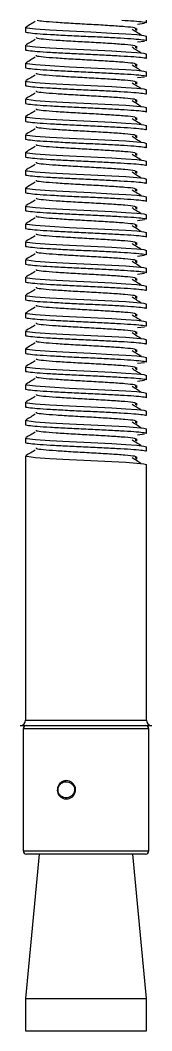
# Model space of a CAD drawing. Header units: millimetres. Extents: x 16 to 156, y -84 to 61.
# Drawn here: x 31 to 41.4, y -84.1 to -4.2 of the extents above; entities that cross this region are included whole.
import ezdxf

# ---------------------------------------------------------------- set-up
doc = ezdxf.new("R2010")
doc.units = ezdxf.units.MM

msp = doc.modelspace()

# ---------------------------------------------------------------- linework, layer by layer
at = {"color": 7, "linetype": 'Continuous', "lineweight": 25}
for p, q in [((31.429, -4.737), (31.429, -5.089)), ((40.808, -4.439), (40.251, -4.508)), ((40.954, -4.384), (40.954, -4.175)), ((40.954, -5.795), (40.954, -5.442)), ((31.429, -6.148), (31.429, -6.5)), ((40.808, -5.85), (40.251, -5.919)), ((40.954, -7.206), (40.954, -6.853)), ((31.429, -7.559), (31.429, -7.912)), ((40.808, -8.672), (40.251, -8.741)), ((40.954, -8.617), (40.954, -8.264)), ((31.429, -8.97), (31.429, -9.323)), ((31.429, -10.381), (31.429, -10.734)), ((40.954, -10.028), (40.954, -9.675)), ((40.954, -11.44), (40.954, -11.087)), ((31.429, -11.792), (31.429, -12.145)), ((40.954, -12.851), (40.954, -12.498)), ((31.429, -13.203), (31.429, -13.556)), ((40.954, -14.262), (40.954, -13.909)), ((31.429, -14.614), (31.429, -14.967)), ((40.954, -15.673), (40.954, -15.32)), ((31.429, -16.026), (31.429, -16.378)), ((40.954, -17.084), (40.954, -16.731)), ((31.429, -17.437), (31.429, -17.789)), ((40.954, -18.495), (40.954, -18.142)), ((31.429, -18.848), (31.429, -19.2)), ((40.808, -19.961), (40.251, -20.03)), ((40.954, -19.906), (40.954, -19.553)), ((31.429, -20.259), (31.429, -20.612)), ((40.954, -21.317), (40.954, -20.964)), ((31.429, -21.67), (31.429, -22.023)), ((31.429, -23.081), (31.429, -23.434)), ((40.808, -22.783), (40.251, -22.853)), ((40.954, -22.728), (40.954, -22.375)), ((40.954, -24.14), (40.954, -23.787)), ((31.429, -24.492), (31.429, -24.845)), ((40.808, -24.194), (40.251, -24.264)), ((40.954, -25.551), (40.954, -25.198)), ((31.429, -25.903), (31.429, -26.256)), ((40.954, -26.962), (40.954, -26.609)), ((31.429, -27.314), (31.429, -27.667)), ((31.429, -28.726), (31.429, -29.078)), ((40.808, -28.428), (40.251, -28.497)), ((40.954, -28.373), (40.954, -28.02)), ((40.954, -29.784), (40.954, -29.431)), ((31.429, -30.137), (31.429, -30.489)), ((40.954, -31.195), (40.954, -30.842)), ((31.429, -31.548), (31.429, -31.9)), ((40.808, -31.25), (40.251, -31.319)), ((40.808, -32.661), (40.251, -32.73)), ((40.954, -32.606), (40.954, -32.253)), ((31.429, -32.959), (31.429, -33.312)), ((40.954, -34.017), (40.954, -33.664)), ((31.429, -34.37), (31.429, -34.723)), ((40.954, -35.428), (40.954, -35.075)), ((31.429, -35.781), (31.429, -36.134)), ((40.954, -36.84), (40.954, -36.487)), ((31.429, -37.192), (31.429, -37.545)), ((40.808, -36.894), (40.251, -36.964)), ((40.954, -38.251), (40.954, -37.898)), ((31.429, -38.603), (31.429, -59.504)), ((40.954, -59.504), (40.954, -39.309)), ((31.429, -59.504), (40.954, -59.504)), ((31.002, -59.93), (41.38, -59.93)), ((31.238, -60.184), (31.238, -69.836)), ((41.144, -60.184), (31.238, -60.184)), ((41.144, -69.836), (41.144, -60.184)), ((31.238, -69.836), (41.144, -69.836)), ((32.508, -70.09), (31.429, -81.52)), ((40.89, -70.09), (31.492, -70.09)), ((40.954, -81.52), (39.874, -70.09)), ((31.429, -81.52), (31.429, -84.06)), ((31.429, -81.52), (40.954, -81.52)), ((40.954, -84.06), (40.954, -81.52)), ((31.429, -84.06), (40.954, -84.06))]:
    msp.add_line(p, q, dxfattribs=at)
at = {"color": 7, "linetype": 'Continuous', "lineweight": 25, "flags": 128}
for points in [[(31.501, -4.737), (31.535, -4.783), (32.194, -4.867), (33.347, -4.945), (34.888, -5.028), (36.57, -5.107), (38.225, -5.189), (39.347, -5.253), (40.209, -5.314), (40.767, -5.38), (40.954, -5.442), (40.954, -5.442)], [(31.501, -6.148), (31.535, -6.194), (32.194, -6.278), (33.347, -6.356), (34.888, -6.439), (36.57, -6.518), (38.225, -6.6), (39.347, -6.664), (40.209, -6.725), (40.767, -6.791), (40.954, -6.853), (40.954, -6.853)], [(31.501, -7.559), (31.535, -7.605), (32.194, -7.689), (33.347, -7.767), (34.888, -7.85), (36.57, -7.929), (38.225, -8.011), (39.347, -8.075), (40.209, -8.136), (40.767, -8.202), (40.954, -8.264), (40.954, -8.264)], [(31.501, -8.97), (31.535, -9.017), (32.194, -9.1), (33.347, -9.178), (34.888, -9.261), (36.57, -9.34), (38.225, -9.422), (39.347, -9.486), (40.209, -9.547), (40.767, -9.613), (40.954, -9.675), (40.954, -9.675)], [(31.501, -10.381), (31.535, -10.428), (32.194, -10.511), (33.347, -10.589), (34.888, -10.672), (36.57, -10.751), (38.225, -10.833), (39.347, -10.897), (40.209, -10.958), (40.767, -11.024), (40.954, -11.087), (40.954, -11.087)], [(31.501, -11.792), (31.535, -11.839), (32.194, -11.922), (33.347, -12), (34.888, -12.083), (36.57, -12.162), (38.225, -12.244), (39.347, -12.308), (40.209, -12.37), (40.767, -12.435), (40.954, -12.498), (40.954, -12.498)], [(31.501, -13.203), (31.535, -13.25), (32.194, -13.333), (33.347, -13.411), (34.888, -13.494), (36.57, -13.573), (38.225, -13.655), (39.347, -13.719), (40.209, -13.781), (40.767, -13.846), (40.954, -13.909), (40.954, -13.909)], [(31.501, -14.614), (31.535, -14.661), (32.194, -14.744), (33.347, -14.823), (34.888, -14.906), (36.57, -14.984), (38.225, -15.067), (39.347, -15.13), (40.209, -15.192), (40.767, -15.257), (40.954, -15.32), (40.954, -15.32)], [(31.501, -16.026), (31.535, -16.072), (32.194, -16.155), (33.347, -16.234), (34.888, -16.317), (36.57, -16.395), (38.225, -16.478), (39.347, -16.541), (40.209, -16.603), (40.767, -16.668), (40.954, -16.731), (40.954, -16.731)], [(31.501, -17.437), (31.535, -17.483), (32.194, -17.567), (33.347, -17.645), (34.888, -17.728), (36.57, -17.807), (38.225, -17.889), (39.347, -17.953), (40.209, -18.014), (40.767, -18.08), (40.954, -18.142), (40.954, -18.142)], [(31.501, -18.848), (31.535, -18.894), (32.194, -18.978), (33.347, -19.056), (34.888, -19.139), (36.57, -19.218), (38.225, -19.3), (39.347, -19.364), (40.209, -19.425), (40.767, -19.491), (40.954, -19.553), (40.954, -19.553)], [(31.501, -20.259), (31.535, -20.305), (32.194, -20.389), (33.347, -20.467), (34.888, -20.55), (36.57, -20.629), (38.225, -20.711), (39.347, -20.775), (40.209, -20.836), (40.767, -20.902), (40.954, -20.964), (40.954, -20.964)], [(31.501, -21.67), (31.535, -21.717), (32.194, -21.8), (33.347, -21.878), (34.888, -21.961), (36.57, -22.04), (38.225, -22.122), (39.347, -22.186), (40.209, -22.247), (40.767, -22.313), (40.954, -22.375), (40.954, -22.375)], [(31.501, -23.081), (31.535, -23.128), (32.194, -23.211), (33.347, -23.289), (34.888, -23.372), (36.57, -23.451), (38.225, -23.533), (39.347, -23.597), (40.209, -23.658), (40.767, -23.724), (40.954, -23.787), (40.954, -23.787)], [(31.501, -24.492), (31.535, -24.539), (32.194, -24.622), (33.347, -24.7), (34.888, -24.783), (36.57, -24.862), (38.225, -24.944), (39.347, -25.008), (40.209, -25.07), (40.767, -25.135), (40.954, -25.198), (40.954, -25.198)], [(31.501, -25.903), (31.535, -25.95), (32.194, -26.033), (33.347, -26.111), (34.888, -26.194), (36.57, -26.273), (38.225, -26.355), (39.347, -26.419), (40.209, -26.481), (40.767, -26.546), (40.954, -26.609), (40.954, -26.609)], [(31.501, -27.314), (31.535, -27.361), (32.194, -27.444), (33.347, -27.523), (34.888, -27.606), (36.57, -27.684), (38.225, -27.767), (39.347, -27.83), (40.209, -27.892), (40.767, -27.957), (40.954, -28.02), (40.954, -28.02)], [(31.501, -28.726), (31.535, -28.772), (32.194, -28.855), (33.347, -28.934), (34.888, -29.017), (36.57, -29.095), (38.225, -29.178), (39.347, -29.241), (40.209, -29.303), (40.767, -29.368), (40.954, -29.431), (40.954, -29.431)], [(31.501, -30.137), (31.535, -30.183), (32.194, -30.267), (33.347, -30.345), (34.888, -30.428), (36.57, -30.507), (38.225, -30.589), (39.347, -30.653), (40.209, -30.714), (40.767, -30.78), (40.954, -30.842), (40.954, -30.842)], [(31.501, -31.548), (31.535, -31.594), (32.194, -31.678), (33.347, -31.756), (34.888, -31.839), (36.57, -31.918), (38.225, -32), (39.347, -32.064), (40.209, -32.125), (40.767, -32.191), (40.954, -32.253), (40.954, -32.253)], [(31.501, -32.959), (31.535, -33.005), (32.194, -33.089), (33.347, -33.167), (34.888, -33.25), (36.57, -33.329), (38.225, -33.411), (39.347, -33.475), (40.209, -33.536), (40.767, -33.602), (40.954, -33.664), (40.954, -33.664)], [(31.501, -34.37), (31.535, -34.417), (32.194, -34.5), (33.347, -34.578), (34.888, -34.661), (36.57, -34.74), (38.225, -34.822), (39.347, -34.886), (40.209, -34.947), (40.767, -35.013), (40.954, -35.075), (40.954, -35.075)], [(31.501, -35.781), (31.535, -35.828), (32.194, -35.911), (33.347, -35.989), (34.888, -36.072), (36.57, -36.151), (38.225, -36.233), (39.347, -36.297), (40.209, -36.358), (40.767, -36.424), (40.954, -36.487), (40.954, -36.487)], [(31.501, -37.192), (31.535, -37.239), (32.194, -37.322), (33.347, -37.4), (34.888, -37.483), (36.57, -37.562), (38.225, -37.644), (39.347, -37.708), (40.209, -37.77), (40.767, -37.835), (40.954, -37.898), (40.954, -37.898)], [(31.501, -38.603), (31.535, -38.65), (32.194, -38.733), (33.347, -38.811), (34.888, -38.894), (36.57, -38.973), (38.225, -39.055), (39.347, -39.119), (40.209, -39.181), (40.767, -39.246), (40.954, -39.309), (40.954, -39.309)]]:
    msp.add_lwpolyline(points, dxfattribs=at)
at = {"color": 7, "linetype": 'Continuous', "lineweight": 25}
for centre, radius, start, end in [((31.002, -59.504), 0.426, 270, 0), ((41.38, -59.504), 0.426, 180, 270), ((31.492, -60.184), 0.254, 90, 180), ((40.89, -60.184), 0.254, 0, 90), ((31.492, -69.836), 0.254, 180, 270), ((40.89, -69.836), 0.254, 270, 0)]:
    msp.add_arc(centre, radius, start, end, dxfattribs=at)
for points, knots in [([(32.192, -4.285), (32.071, -4.356), (31.822, -4.5), (31.573, -4.645), (31.445, -4.719)], [0, 0, 0, 0, 0.48719, 1, 1, 1, 1]), ([(32.341, -4.175), (32.479, -4.2), (32.774, -4.254), (33.798, -4.329), (35.145, -4.416), (36.65, -4.495), (38.116, -4.583), (39.299, -4.665), (39.986, -4.735), (40.04, -4.773), (40.052, -4.781)], [0, 0, 0, 0, 0.119453, 0.255414, 0.394073, 0.53021, 0.668639, 0.811495, 0.95625, 1, 1, 1, 1]), ([(39.023, -4.175), (39.354, -4.195), (40.061, -4.237), (40.7, -4.305), (41, -4.355), (40.934, -4.38), (40.925, -4.384)], [0, 0, 0, 0, 0.291329, 0.620861, 0.948421, 1, 1, 1, 1]), ([(40.114, -4.958), (40.115, -4.929), (40.115, -4.87), (40.115, -4.811), (40.114, -4.782)], [0, 0, 0, 0, 0.499608, 1, 1, 1, 1]), ([(31.43, -5.089), (31.429, -5.089), (31.358, -5.113), (31.622, -5.159), (32.268, -5.233), (33.352, -5.299), (34.695, -5.373), (36.176, -5.441), (37.642, -5.509), (38.953, -5.581), (40.025, -5.645), (40.704, -5.716), (41, -5.766), (40.934, -5.792), (40.925, -5.795)], [0, 0, 0, 0, 0.000533, 0.100126, 0.200938, 0.299586, 0.400404, 0.499968, 0.596505, 0.694356, 0.790029, 0.887666, 0.984718, 1, 1, 1, 1]), ([(32.249, -5.53), (32.245, -5.546), (32.236, -5.588), (32.782, -5.663), (33.786, -5.74), (35.148, -5.827), (36.649, -5.906), (38.116, -5.994), (39.299, -6.077), (39.986, -6.146), (40.04, -6.184), (40.052, -6.192)], [0, 0, 0, 0, 0.074404, 0.19526, 0.319515, 0.446236, 0.570653, 0.697164, 0.82772, 0.960013, 1, 1, 1, 1]), ([(40.532, -5.347), (40.414, -5.273), (40.179, -5.126), (39.943, -4.978), (39.826, -4.904)], [0, 0, 0, 0, 0.499934, 1, 1, 1, 1]), ([(40.19, -5.001), (40.19, -4.972), (40.19, -4.913), (40.19, -4.854), (40.19, -4.825)], [0, 0, 0, 0, 0.499605, 1, 1, 1, 1]), ([(32.192, -5.697), (32.071, -5.767), (31.822, -5.911), (31.573, -6.056), (31.445, -6.13)], [0, 0, 0, 0, 0.487205, 1, 1, 1, 1]), ([(40.532, -6.758), (40.414, -6.684), (40.179, -6.537), (39.943, -6.389), (39.826, -6.315)], [0, 0, 0, 0, 0.499925, 1, 1, 1, 1]), ([(40.114, -6.369), (40.115, -6.34), (40.115, -6.281), (40.115, -6.222), (40.114, -6.193)], [0, 0, 0, 0, 0.499569, 1, 1, 1, 1]), ([(40.19, -6.412), (40.19, -6.383), (40.19, -6.324), (40.19, -6.265), (40.19, -6.236)], [0, 0, 0, 0, 0.499569, 1, 1, 1, 1]), ([(31.43, -6.5), (31.429, -6.501), (31.358, -6.524), (31.622, -6.57), (32.268, -6.644), (33.352, -6.71), (34.695, -6.784), (36.176, -6.853), (37.642, -6.92), (38.953, -6.992), (40.025, -7.056), (40.704, -7.127), (41, -7.177), (40.934, -7.203), (40.925, -7.206)], [0, 0, 0, 0, 0.000533, 0.100126, 0.200938, 0.299586, 0.400404, 0.499968, 0.596505, 0.694356, 0.790029, 0.887666, 0.984718, 1, 1, 1, 1]), ([(32.192, -7.108), (32.071, -7.178), (31.822, -7.323), (31.573, -7.467), (31.445, -7.541)], [0, 0, 0, 0, 0.487221, 1, 1, 1, 1]), ([(32.249, -6.942), (32.245, -6.957), (32.236, -6.999), (32.782, -7.074), (33.786, -7.151), (35.148, -7.238), (36.649, -7.317), (38.116, -7.405), (39.299, -7.488), (39.986, -7.557), (40.04, -7.595), (40.052, -7.603)], [0, 0, 0, 0, 0.074404, 0.19526, 0.319514, 0.446235, 0.570651, 0.697161, 0.827717, 0.960009, 1, 1, 1, 1]), ([(31.43, -7.912), (31.429, -7.912), (31.358, -7.935), (31.622, -7.981), (32.268, -8.055), (33.352, -8.121), (34.695, -8.195), (36.176, -8.264), (37.642, -8.331), (38.953, -8.403), (40.025, -8.467), (40.704, -8.538), (41, -8.588), (40.934, -8.614), (40.925, -8.617)], [0, 0, 0, 0, 0.000533, 0.100126, 0.200938, 0.299586, 0.400404, 0.499968, 0.596505, 0.694356, 0.790029, 0.887666, 0.984718, 1, 1, 1, 1]), ([(40.532, -8.169), (40.414, -8.095), (40.179, -7.948), (39.943, -7.8), (39.826, -7.727)], [0, 0, 0, 0, 0.499916, 1, 1, 1, 1]), ([(40.114, -7.781), (40.115, -7.751), (40.115, -7.692), (40.115, -7.634), (40.114, -7.604)], [0, 0, 0, 0, 0.49953, 1, 1, 1, 1]), ([(40.19, -7.823), (40.19, -7.794), (40.19, -7.735), (40.19, -7.676), (40.19, -7.647)], [0, 0, 0, 0, 0.499533, 1, 1, 1, 1]), ([(32.192, -8.519), (32.071, -8.589), (31.822, -8.734), (31.573, -8.878), (31.445, -8.952)], [0, 0, 0, 0, 0.487237, 1, 1, 1, 1]), ([(32.249, -8.353), (32.245, -8.369), (32.236, -8.41), (32.782, -8.485), (33.786, -8.562), (35.148, -8.65), (36.649, -8.728), (38.116, -8.817), (39.299, -8.899), (39.986, -8.969), (40.04, -9.006), (40.052, -9.015)], [0, 0, 0, 0, 0.074403, 0.195259, 0.319513, 0.446233, 0.570649, 0.697159, 0.827714, 0.960005, 1, 1, 1, 1]), ([(31.43, -9.323), (31.429, -9.323), (31.358, -9.346), (31.622, -9.392), (32.268, -9.466), (33.352, -9.532), (34.695, -9.606), (36.176, -9.675), (37.642, -9.743), (38.953, -9.814), (40.025, -9.879), (40.704, -9.949), (41, -9.999), (40.934, -10.025), (40.925, -10.028)], [0, 0, 0, 0, 0.000533, 0.100126, 0.200938, 0.299586, 0.400404, 0.499968, 0.596505, 0.694356, 0.790029, 0.887666, 0.984718, 1, 1, 1, 1]), ([(40.532, -9.58), (40.414, -9.506), (40.179, -9.359), (39.943, -9.211), (39.826, -9.138)], [0, 0, 0, 0, 0.499908, 1, 1, 1, 1]), ([(40.114, -9.192), (40.115, -9.162), (40.115, -9.104), (40.115, -9.045), (40.114, -9.015)], [0, 0, 0, 0, 0.49949, 1, 1, 1, 1]), ([(40.19, -9.234), (40.19, -9.205), (40.19, -9.146), (40.19, -9.088), (40.19, -9.058)], [0, 0, 0, 0, 0.4994975, 1, 1, 1, 1]), ([(32.192, -9.93), (32.071, -10), (31.822, -10.145), (31.573, -10.289), (31.445, -10.363)], [0, 0, 0, 0, 0.487252, 1, 1, 1, 1]), ([(32.249, -9.764), (32.245, -9.78), (32.236, -9.821), (32.782, -9.896), (33.786, -9.973), (35.148, -10.061), (36.649, -10.14), (38.116, -10.228), (39.299, -10.31), (39.986, -10.38), (40.04, -10.417), (40.052, -10.426)], [0, 0, 0, 0, 0.074403, 0.195258, 0.319512, 0.446231, 0.570646, 0.697156, 0.827711, 0.960002, 1, 1, 1, 1]), ([(31.43, -10.734), (31.429, -10.734), (31.358, -10.757), (31.622, -10.803), (32.268, -10.877), (33.352, -10.944), (34.695, -11.017), (36.176, -11.086), (37.642, -11.154), (38.953, -11.225), (40.025, -11.29), (40.704, -11.361), (41, -11.41), (40.934, -11.436), (40.925, -11.44)], [0, 0, 0, 0, 0.000533, 0.100126, 0.200938, 0.299586, 0.400404, 0.499968, 0.596505, 0.694356, 0.790029, 0.887666, 0.984718, 1, 1, 1, 1]), ([(32.249, -11.175), (32.245, -11.191), (32.236, -11.232), (32.782, -11.307), (33.786, -11.384), (35.148, -11.472), (36.649, -11.551), (38.116, -11.639), (39.299, -11.721), (39.986, -11.791), (40.04, -11.828), (40.052, -11.837)], [0, 0, 0, 0, 0.0744028, 0.1952574, 0.3195107, 0.4462297, 0.5706443, 0.6971536, 0.827708, 0.9599983, 1, 1, 1, 1]), ([(40.532, -10.991), (40.414, -10.917), (40.179, -10.77), (39.943, -10.623), (39.826, -10.549)], [0, 0, 0, 0, 0.499899, 1, 1, 1, 1]), ([(40.114, -10.603), (40.115, -10.573), (40.115, -10.515), (40.115, -10.456), (40.114, -10.426)], [0, 0, 0, 0, 0.499451, 1, 1, 1, 1]), ([(40.19, -10.646), (40.19, -10.616), (40.19, -10.557), (40.19, -10.499), (40.19, -10.469)], [0, 0, 0, 0, 0.4994617, 1, 1, 1, 1]), ([(32.192, -11.341), (32.071, -11.411), (31.822, -11.556), (31.573, -11.7), (31.445, -11.774)], [0, 0, 0, 0, 0.487268, 1, 1, 1, 1]), ([(40.532, -12.402), (40.414, -12.329), (40.179, -12.181), (39.943, -12.034), (39.826, -11.96)], [0, 0, 0, 0, 0.499891, 1, 1, 1, 1]), ([(40.114, -12.014), (40.115, -11.985), (40.115, -11.926), (40.115, -11.867), (40.114, -11.838)], [0, 0, 0, 0, 0.499412, 1, 1, 1, 1]), ([(40.19, -12.057), (40.19, -12.027), (40.19, -11.969), (40.19, -11.91), (40.19, -11.88)], [0, 0, 0, 0, 0.499426, 1, 1, 1, 1]), ([(31.43, -12.145), (31.429, -12.145), (31.358, -12.168), (31.622, -12.215), (32.268, -12.288), (33.352, -12.355), (34.695, -12.428), (36.176, -12.497), (37.642, -12.565), (38.953, -12.636), (40.025, -12.701), (40.704, -12.772), (41, -12.821), (40.934, -12.847), (40.925, -12.851)], [0, 0, 0, 0, 0.000533, 0.100126, 0.200938, 0.299586, 0.400404, 0.499968, 0.596505, 0.694356, 0.790029, 0.887666, 0.984718, 1, 1, 1, 1]), ([(32.192, -12.752), (32.071, -12.823), (31.822, -12.967), (31.573, -13.111), (31.445, -13.185)], [0, 0, 0, 0, 0.487284, 1, 1, 1, 1]), ([(32.249, -12.586), (32.245, -12.602), (32.236, -12.644), (32.782, -12.718), (33.786, -12.795), (35.148, -12.883), (36.649, -12.962), (38.116, -13.05), (39.299, -13.132), (39.986, -13.202), (40.04, -13.239), (40.052, -13.248)], [0, 0, 0, 0, 0.074403, 0.195257, 0.31951, 0.446228, 0.570642, 0.697151, 0.827705, 0.959995, 1, 1, 1, 1]), ([(31.43, -13.556), (31.429, -13.556), (31.358, -13.579), (31.622, -13.626), (32.268, -13.699), (33.352, -13.766), (34.695, -13.839), (36.176, -13.908), (37.642, -13.976), (38.953, -14.048), (40.025, -14.112), (40.704, -14.183), (41, -14.232), (40.934, -14.258), (40.925, -14.262)], [0, 0, 0, 0, 0.000533, 0.100126, 0.200938, 0.299586, 0.400404, 0.499968, 0.596505, 0.694356, 0.790029, 0.887666, 0.984718, 1, 1, 1, 1]), ([(40.532, -13.813), (40.414, -13.74), (40.179, -13.592), (39.943, -13.445), (39.826, -13.371)], [0, 0, 0, 0, 0.499882, 1, 1, 1, 1]), ([(40.114, -13.425), (40.115, -13.396), (40.115, -13.337), (40.115, -13.278), (40.114, -13.249)], [0, 0, 0, 0, 0.499373, 1, 1, 1, 1]), ([(40.19, -13.468), (40.19, -13.438), (40.19, -13.38), (40.19, -13.321), (40.19, -13.291)], [0, 0, 0, 0, 0.4993899, 1, 1, 1, 1]), ([(32.192, -14.163), (32.071, -14.234), (31.822, -14.378), (31.573, -14.522), (31.445, -14.597)], [0, 0, 0, 0, 0.487299, 1, 1, 1, 1]), ([(32.249, -13.997), (32.245, -14.013), (32.236, -14.055), (32.782, -14.129), (33.786, -14.206), (35.148, -14.294), (36.649, -14.373), (38.116, -14.461), (39.299, -14.543), (39.986, -14.613), (40.04, -14.65), (40.052, -14.659)], [0, 0, 0, 0, 0.074402, 0.195256, 0.319508, 0.446226, 0.57064, 0.697148, 0.827702, 0.959991, 1, 1, 1, 1]), ([(31.43, -14.967), (31.429, -14.967), (31.358, -14.991), (31.622, -15.037), (32.268, -15.111), (33.352, -15.177), (34.695, -15.251), (36.176, -15.319), (37.642, -15.387), (38.953, -15.459), (40.025, -15.523), (40.704, -15.594), (41, -15.643), (40.934, -15.669), (40.925, -15.673)], [0, 0, 0, 0, 0.000533, 0.100126, 0.200938, 0.299586, 0.400404, 0.499968, 0.596505, 0.694356, 0.790029, 0.887666, 0.984718, 1, 1, 1, 1]), ([(40.532, -15.224), (40.414, -15.151), (40.179, -15.003), (39.943, -14.856), (39.826, -14.782)], [0, 0, 0, 0, 0.499874, 1, 1, 1, 1]), ([(40.114, -14.836), (40.115, -14.807), (40.115, -14.748), (40.115, -14.689), (40.114, -14.66)], [0, 0, 0, 0, 0.4993338, 1, 1, 1, 1]), ([(40.19, -14.879), (40.19, -14.85), (40.19, -14.791), (40.19, -14.732), (40.19, -14.703)], [0, 0, 0, 0, 0.499354, 1, 1, 1, 1]), ([(32.192, -15.574), (32.071, -15.645), (31.822, -15.789), (31.573, -15.934), (31.445, -16.008)], [0, 0, 0, 0, 0.487315, 1, 1, 1, 1]), ([(32.249, -15.408), (32.245, -15.424), (32.236, -15.466), (32.782, -15.54), (33.786, -15.617), (35.148, -15.705), (36.649, -15.784), (38.116, -15.872), (39.299, -15.954), (39.986, -16.024), (40.04, -16.061), (40.052, -16.07)], [0, 0, 0, 0, 0.074402, 0.1952552, 0.3195072, 0.4462247, 0.570638, 0.6971459, 0.8276987, 0.9599876, 1, 1, 1, 1]), ([(31.43, -16.378), (31.429, -16.378), (31.358, -16.402), (31.622, -16.448), (32.268, -16.522), (33.352, -16.588), (34.695, -16.662), (36.176, -16.73), (37.642, -16.798), (38.953, -16.87), (40.025, -16.934), (40.704, -17.005), (41, -17.055), (40.934, -17.08), (40.925, -17.084)], [0, 0, 0, 0, 0.000533, 0.100126, 0.200938, 0.299586, 0.400404, 0.499968, 0.596505, 0.694356, 0.790029, 0.887666, 0.984718, 1, 1, 1, 1]), ([(40.532, -16.636), (40.414, -16.562), (40.179, -16.415), (39.943, -16.267), (39.826, -16.193)], [0, 0, 0, 0, 0.499865, 1, 1, 1, 1]), ([(40.114, -16.247), (40.115, -16.218), (40.115, -16.159), (40.115, -16.1), (40.114, -16.071)], [0, 0, 0, 0, 0.499295, 1, 1, 1, 1]), ([(40.19, -16.29), (40.19, -16.261), (40.19, -16.202), (40.19, -16.143), (40.19, -16.114)], [0, 0, 0, 0, 0.4993182, 1, 1, 1, 1]), ([(32.192, -16.985), (32.071, -17.056), (31.822, -17.2), (31.573, -17.345), (31.445, -17.419)], [0, 0, 0, 0, 0.48733, 1, 1, 1, 1]), ([(32.249, -16.819), (32.245, -16.835), (32.236, -16.877), (32.782, -16.952), (33.786, -17.029), (35.148, -17.116), (36.649, -17.195), (38.116, -17.283), (39.299, -17.365), (39.986, -17.435), (40.04, -17.473), (40.052, -17.481)], [0, 0, 0, 0, 0.074402, 0.195255, 0.319506, 0.446223, 0.570636, 0.697143, 0.827696, 0.959984, 1, 1, 1, 1]), ([(40.114, -17.658), (40.115, -17.629), (40.115, -17.57), (40.115, -17.511), (40.114, -17.482)], [0, 0, 0, 0, 0.499255, 1, 1, 1, 1]), ([(40.19, -17.701), (40.19, -17.672), (40.19, -17.613), (40.19, -17.554), (40.19, -17.525)], [0, 0, 0, 0, 0.499282, 1, 1, 1, 1]), ([(31.43, -17.789), (31.429, -17.789), (31.358, -17.813), (31.622, -17.859), (32.268, -17.933), (33.352, -17.999), (34.695, -18.073), (36.176, -18.141), (37.642, -18.209), (38.953, -18.281), (40.025, -18.345), (40.704, -18.416), (41, -18.466), (40.934, -18.492), (40.925, -18.495)], [0, 0, 0, 0, 0.000533, 0.100126, 0.200938, 0.299586, 0.400404, 0.499968, 0.596505, 0.694356, 0.790029, 0.887666, 0.984718, 1, 1, 1, 1]), ([(32.249, -18.23), (32.245, -18.246), (32.236, -18.288), (32.782, -18.363), (33.786, -18.44), (35.148, -18.527), (36.649, -18.606), (38.116, -18.694), (39.299, -18.777), (39.986, -18.846), (40.04, -18.884), (40.053, -18.892)], [0, 0, 0, 0, 0.074401, 0.195254, 0.319505, 0.446221, 0.570634, 0.697141, 0.827693, 0.959981, 1, 1, 1, 1]), ([(40.532, -18.047), (40.414, -17.973), (40.179, -17.826), (39.943, -17.678), (39.826, -17.604)], [0, 0, 0, 0, 0.499857, 1, 1, 1, 1]), ([(32.192, -18.397), (32.071, -18.467), (31.822, -18.611), (31.573, -18.756), (31.445, -18.83)], [0, 0, 0, 0, 0.487346, 1, 1, 1, 1]), ([(40.532, -19.458), (40.414, -19.384), (40.179, -19.237), (39.944, -19.089), (39.826, -19.015)], [0, 0, 0, 0, 0.499848, 1, 1, 1, 1]), ([(40.114, -19.069), (40.115, -19.04), (40.115, -18.981), (40.115, -18.923), (40.114, -18.893)], [0, 0, 0, 0, 0.499216, 1, 1, 1, 1]), ([(40.19, -19.112), (40.19, -19.083), (40.19, -19.024), (40.19, -18.965), (40.19, -18.936)], [0, 0, 0, 0, 0.4992466, 1, 1, 1, 1]), ([(31.43, -19.2), (31.429, -19.201), (31.358, -19.224), (31.622, -19.27), (32.268, -19.344), (33.352, -19.41), (34.695, -19.484), (36.176, -19.553), (37.642, -19.62), (38.953, -19.692), (40.025, -19.756), (40.704, -19.827), (41, -19.877), (40.934, -19.903), (40.925, -19.906)], [0, 0, 0, 0, 0.0005331, 0.1001263, 0.2009376, 0.299586, 0.4004043, 0.4999677, 0.5965049, 0.6943559, 0.7900294, 0.8876655, 0.9847178, 1, 1, 1, 1]), ([(32.192, -19.808), (32.071, -19.878), (31.822, -20.023), (31.573, -20.167), (31.445, -20.241)], [0, 0, 0, 0, 0.487362, 1, 1, 1, 1]), ([(32.249, -19.642), (32.245, -19.657), (32.236, -19.699), (32.782, -19.774), (33.786, -19.851), (35.148, -19.938), (36.649, -20.017), (38.116, -20.105), (39.299, -20.188), (39.986, -20.257), (40.04, -20.295), (40.053, -20.303)], [0, 0, 0, 0, 0.074401, 0.195253, 0.319504, 0.44622, 0.570632, 0.697138, 0.82769, 0.959977, 1, 1, 1, 1]), ([(31.43, -20.612), (31.429, -20.612), (31.358, -20.635), (31.622, -20.681), (32.268, -20.755), (33.352, -20.821), (34.695, -20.895), (36.176, -20.964), (37.642, -21.031), (38.953, -21.103), (40.025, -21.167), (40.704, -21.238), (41, -21.288), (40.934, -21.314), (40.925, -21.317)], [0, 0, 0, 0, 0.0005331, 0.1001263, 0.2009376, 0.299586, 0.4004043, 0.4999677, 0.5965049, 0.6943559, 0.7900294, 0.8876655, 0.9847178, 1, 1, 1, 1]), ([(40.532, -20.869), (40.414, -20.795), (40.18, -20.648), (39.944, -20.5), (39.826, -20.427)], [0, 0, 0, 0, 0.499839, 1, 1, 1, 1]), ([(40.114, -20.481), (40.115, -20.451), (40.115, -20.392), (40.115, -20.334), (40.114, -20.304)], [0, 0, 0, 0, 0.499177, 1, 1, 1, 1]), ([(40.19, -20.523), (40.19, -20.494), (40.19, -20.435), (40.19, -20.376), (40.19, -20.347)], [0, 0, 0, 0, 0.499211, 1, 1, 1, 1]), ([(32.192, -21.219), (32.071, -21.289), (31.822, -21.434), (31.572, -21.578), (31.445, -21.652)], [0, 0, 0, 0, 0.487377, 1, 1, 1, 1]), ([(32.249, -21.053), (32.245, -21.069), (32.236, -21.11), (32.782, -21.185), (33.786, -21.262), (35.148, -21.35), (36.649, -21.428), (38.116, -21.517), (39.299, -21.599), (39.986, -21.669), (40.04, -21.706), (40.053, -21.715)], [0, 0, 0, 0, 0.074401, 0.195252, 0.319502, 0.446218, 0.57063, 0.697136, 0.827686, 0.959973, 1, 1, 1, 1]), ([(31.43, -22.023), (31.429, -22.023), (31.358, -22.046), (31.622, -22.092), (32.268, -22.166), (33.352, -22.232), (34.695, -22.306), (36.176, -22.375), (37.642, -22.443), (38.953, -22.514), (40.025, -22.579), (40.704, -22.649), (41, -22.699), (40.934, -22.725), (40.925, -22.728)], [0, 0, 0, 0, 0.0005331, 0.1001263, 0.2009376, 0.299586, 0.4004043, 0.4999677, 0.5965049, 0.6943559, 0.7900294, 0.8876655, 0.9847178, 1, 1, 1, 1]), ([(40.532, -22.28), (40.414, -22.206), (40.18, -22.059), (39.944, -21.911), (39.826, -21.838)], [0, 0, 0, 0, 0.499831, 1, 1, 1, 1]), ([(40.114, -21.892), (40.115, -21.862), (40.115, -21.804), (40.115, -21.745), (40.114, -21.715)], [0, 0, 0, 0, 0.4991382, 1, 1, 1, 1]), ([(40.19, -21.934), (40.19, -21.905), (40.19, -21.846), (40.19, -21.788), (40.19, -21.758)], [0, 0, 0, 0, 0.4991749, 1, 1, 1, 1]), ([(32.192, -22.63), (32.071, -22.7), (31.822, -22.845), (31.572, -22.989), (31.445, -23.063)], [0, 0, 0, 0, 0.487393, 1, 1, 1, 1]), ([(32.249, -22.464), (32.245, -22.48), (32.236, -22.521), (32.782, -22.596), (33.786, -22.673), (35.148, -22.761), (36.649, -22.84), (38.116, -22.928), (39.299, -23.01), (39.986, -23.08), (40.04, -23.117), (40.053, -23.126)], [0, 0, 0, 0, 0.0744007, 0.1952517, 0.3195013, 0.4462165, 0.5706274, 0.697133, 0.8276834, 0.9599698, 1, 1, 1, 1]), ([(40.114, -23.303), (40.115, -23.273), (40.115, -23.215), (40.115, -23.156), (40.114, -23.126)], [0, 0, 0, 0, 0.499099, 1, 1, 1, 1]), ([(31.43, -23.434), (31.429, -23.434), (31.358, -23.457), (31.622, -23.503), (32.268, -23.577), (33.352, -23.644), (34.695, -23.717), (36.176, -23.786), (37.642, -23.854), (38.953, -23.925), (40.025, -23.99), (40.704, -24.061), (41, -24.11), (40.934, -24.136), (40.925, -24.14)], [0, 0, 0, 0, 0.0005331, 0.1001263, 0.2009376, 0.299586, 0.4004043, 0.4999677, 0.5965049, 0.6943559, 0.7900294, 0.8876655, 0.9847178, 1, 1, 1, 1]), ([(32.249, -23.875), (32.245, -23.891), (32.236, -23.932), (32.782, -24.007), (33.786, -24.084), (35.148, -24.172), (36.649, -24.251), (38.116, -24.339), (39.299, -24.421), (39.986, -24.491), (40.04, -24.528), (40.053, -24.537)], [0, 0, 0, 0, 0.0744, 0.195251, 0.3195, 0.446215, 0.570625, 0.69713, 0.82768, 0.959966, 1, 1, 1, 1]), ([(40.532, -23.691), (40.414, -23.617), (40.18, -23.47), (39.944, -23.323), (39.826, -23.249)], [0, 0, 0, 0, 0.499822, 1, 1, 1, 1]), ([(40.19, -23.346), (40.19, -23.316), (40.19, -23.257), (40.19, -23.199), (40.19, -23.169)], [0, 0, 0, 0, 0.499139, 1, 1, 1, 1]), ([(32.192, -24.041), (32.071, -24.111), (31.822, -24.256), (31.572, -24.4), (31.445, -24.474)], [0, 0, 0, 0, 0.487408, 1, 1, 1, 1]), ([(40.532, -25.102), (40.414, -25.029), (40.18, -24.881), (39.944, -24.734), (39.826, -24.66)], [0, 0, 0, 0, 0.4998139, 1, 1, 1, 1]), ([(40.114, -24.714), (40.115, -24.685), (40.115, -24.626), (40.115, -24.567), (40.114, -24.538)], [0, 0, 0, 0, 0.49906, 1, 1, 1, 1]), ([(40.19, -24.757), (40.19, -24.727), (40.19, -24.669), (40.19, -24.61), (40.19, -24.58)], [0, 0, 0, 0, 0.499103, 1, 1, 1, 1]), ([(31.43, -24.845), (31.429, -24.845), (31.358, -24.868), (31.622, -24.915), (32.268, -24.988), (33.352, -25.055), (34.695, -25.128), (36.176, -25.197), (37.642, -25.265), (38.953, -25.336), (40.025, -25.401), (40.704, -25.472), (41, -25.521), (40.934, -25.547), (40.925, -25.551)], [0, 0, 0, 0, 0.0005331, 0.1001263, 0.2009376, 0.299586, 0.4004043, 0.4999677, 0.5965049, 0.6943559, 0.7900294, 0.8876655, 0.9847178, 1, 1, 1, 1]), ([(32.192, -25.452), (32.071, -25.523), (31.822, -25.667), (31.572, -25.811), (31.445, -25.885)], [0, 0, 0, 0, 0.487424, 1, 1, 1, 1]), ([(32.249, -25.286), (32.245, -25.302), (32.236, -25.344), (32.782, -25.418), (33.786, -25.495), (35.148, -25.583), (36.649, -25.662), (38.116, -25.75), (39.299, -25.832), (39.986, -25.902), (40.04, -25.939), (40.053, -25.948)], [0, 0, 0, 0, 0.0744, 0.19525, 0.319499, 0.446213, 0.570623, 0.697128, 0.827677, 0.959963, 1, 1, 1, 1]), ([(31.43, -26.256), (31.429, -26.256), (31.358, -26.279), (31.622, -26.326), (32.268, -26.399), (33.352, -26.466), (34.695, -26.539), (36.176, -26.608), (37.642, -26.676), (38.953, -26.748), (40.025, -26.812), (40.704, -26.883), (41, -26.932), (40.934, -26.958), (40.925, -26.962)], [0, 0, 0, 0, 0.000533, 0.100126, 0.200938, 0.299586, 0.400404, 0.499968, 0.596505, 0.694356, 0.790029, 0.887666, 0.984718, 1, 1, 1, 1]), ([(40.532, -26.513), (40.414, -26.44), (40.18, -26.292), (39.944, -26.145), (39.826, -26.071)], [0, 0, 0, 0, 0.499805, 1, 1, 1, 1]), ([(40.114, -26.125), (40.115, -26.096), (40.115, -26.037), (40.115, -25.978), (40.114, -25.949)], [0, 0, 0, 0, 0.499021, 1, 1, 1, 1]), ([(40.19, -26.168), (40.19, -26.138), (40.19, -26.08), (40.19, -26.021), (40.19, -25.991)], [0, 0, 0, 0, 0.499068, 1, 1, 1, 1]), ([(32.192, -26.863), (32.071, -26.934), (31.822, -27.078), (31.572, -27.223), (31.445, -27.297)], [0, 0, 0, 0, 0.48744, 1, 1, 1, 1]), ([(32.249, -26.697), (32.245, -26.713), (32.236, -26.755), (32.782, -26.829), (33.786, -26.906), (35.148, -26.994), (36.649, -27.073), (38.116, -27.161), (39.299, -27.243), (39.986, -27.313), (40.04, -27.35), (40.053, -27.359)], [0, 0, 0, 0, 0.0743999, 0.1952495, 0.3194977, 0.4462115, 0.5706211, 0.6971252, 0.8276742, 0.9599591, 1, 1, 1, 1]), ([(31.43, -27.667), (31.429, -27.667), (31.358, -27.691), (31.622, -27.737), (32.268, -27.811), (33.352, -27.877), (34.695, -27.951), (36.176, -28.019), (37.642, -28.087), (38.953, -28.159), (40.025, -28.223), (40.704, -28.294), (41, -28.343), (40.934, -28.369), (40.925, -28.373)], [0, 0, 0, 0, 0.000533, 0.100126, 0.200938, 0.299586, 0.400404, 0.499968, 0.596505, 0.694356, 0.790029, 0.887666, 0.984718, 1, 1, 1, 1]), ([(40.532, -27.924), (40.414, -27.851), (40.18, -27.703), (39.944, -27.556), (39.826, -27.482)], [0, 0, 0, 0, 0.4997969, 1, 1, 1, 1]), ([(40.114, -27.536), (40.115, -27.507), (40.115, -27.448), (40.115, -27.389), (40.114, -27.36)], [0, 0, 0, 0, 0.498982, 1, 1, 1, 1]), ([(40.19, -27.579), (40.19, -27.55), (40.19, -27.491), (40.19, -27.432), (40.19, -27.403)], [0, 0, 0, 0, 0.499032, 1, 1, 1, 1]), ([(32.192, -28.274), (32.071, -28.345), (31.822, -28.489), (31.572, -28.634), (31.445, -28.708)], [0, 0, 0, 0, 0.4874552, 1, 1, 1, 1]), ([(32.249, -28.108), (32.245, -28.124), (32.236, -28.166), (32.782, -28.24), (33.786, -28.317), (35.148, -28.405), (36.649, -28.484), (38.116, -28.572), (39.299, -28.654), (39.986, -28.724), (40.04, -28.761), (40.053, -28.77)], [0, 0, 0, 0, 0.0744, 0.195249, 0.319497, 0.44621, 0.570619, 0.697123, 0.827671, 0.959956, 1, 1, 1, 1]), ([(31.43, -29.078), (31.429, -29.078), (31.358, -29.102), (31.622, -29.148), (32.268, -29.222), (33.352, -29.288), (34.695, -29.362), (36.176, -29.43), (37.642, -29.498), (38.953, -29.57), (40.025, -29.634), (40.704, -29.705), (41, -29.755), (40.934, -29.78), (40.925, -29.784)], [0, 0, 0, 0, 0.000533, 0.100126, 0.200938, 0.299586, 0.400404, 0.499968, 0.596505, 0.694356, 0.790029, 0.887666, 0.984718, 1, 1, 1, 1]), ([(32.249, -29.519), (32.245, -29.535), (32.236, -29.577), (32.782, -29.652), (33.786, -29.729), (35.148, -29.816), (36.649, -29.895), (38.116, -29.983), (39.299, -30.065), (39.986, -30.135), (40.04, -30.173), (40.053, -30.181)], [0, 0, 0, 0, 0.074399, 0.195248, 0.319495, 0.446208, 0.570617, 0.69712, 0.827668, 0.959952, 1, 1, 1, 1]), ([(40.532, -29.336), (40.414, -29.262), (40.18, -29.115), (39.944, -28.967), (39.826, -28.893)], [0, 0, 0, 0, 0.499788, 1, 1, 1, 1]), ([(40.114, -28.947), (40.115, -28.918), (40.115, -28.859), (40.115, -28.8), (40.114, -28.771)], [0, 0, 0, 0, 0.498943, 1, 1, 1, 1]), ([(40.19, -28.99), (40.19, -28.961), (40.19, -28.902), (40.19, -28.843), (40.19, -28.814)], [0, 0, 0, 0, 0.498996, 1, 1, 1, 1]), ([(32.192, -29.685), (32.071, -29.756), (31.822, -29.9), (31.572, -30.045), (31.445, -30.119)], [0, 0, 0, 0, 0.487471, 1, 1, 1, 1]), ([(40.532, -30.747), (40.414, -30.673), (40.18, -30.526), (39.944, -30.378), (39.826, -30.304)], [0, 0, 0, 0, 0.49978, 1, 1, 1, 1]), ([(40.114, -30.358), (40.115, -30.329), (40.115, -30.27), (40.115, -30.211), (40.114, -30.182)], [0, 0, 0, 0, 0.498904, 1, 1, 1, 1]), ([(40.19, -30.401), (40.19, -30.372), (40.19, -30.313), (40.19, -30.254), (40.19, -30.225)], [0, 0, 0, 0, 0.49896, 1, 1, 1, 1]), ([(31.43, -30.489), (31.429, -30.489), (31.358, -30.513), (31.622, -30.559), (32.268, -30.633), (33.352, -30.699), (34.695, -30.773), (36.176, -30.841), (37.642, -30.909), (38.953, -30.981), (40.025, -31.045), (40.704, -31.116), (41, -31.166), (40.934, -31.192), (40.925, -31.195)], [0, 0, 0, 0, 0.000533, 0.100126, 0.200938, 0.299586, 0.400404, 0.499968, 0.596505, 0.694356, 0.790029, 0.887666, 0.984718, 1, 1, 1, 1]), ([(32.192, -31.097), (32.071, -31.167), (31.822, -31.311), (31.572, -31.456), (31.445, -31.53)], [0, 0, 0, 0, 0.4874864, 1, 1, 1, 1]), ([(32.249, -30.93), (32.245, -30.946), (32.236, -30.988), (32.782, -31.063), (33.786, -31.14), (35.148, -31.227), (36.649, -31.306), (38.116, -31.394), (39.299, -31.477), (39.986, -31.546), (40.04, -31.584), (40.053, -31.592)], [0, 0, 0, 0, 0.074399, 0.195247, 0.319494, 0.446207, 0.570615, 0.697118, 0.827665, 0.959948, 1, 1, 1, 1]), ([(31.43, -31.9), (31.429, -31.901), (31.358, -31.924), (31.622, -31.97), (32.268, -32.044), (33.352, -32.11), (34.695, -32.184), (36.176, -32.253), (37.642, -32.32), (38.953, -32.392), (40.025, -32.456), (40.704, -32.527), (41, -32.577), (40.934, -32.603), (40.925, -32.606)], [0, 0, 0, 0, 0.000533, 0.100126, 0.200938, 0.299586, 0.400404, 0.499968, 0.596505, 0.694356, 0.790029, 0.887666, 0.984718, 1, 1, 1, 1]), ([(40.532, -32.158), (40.414, -32.084), (40.18, -31.937), (39.944, -31.789), (39.826, -31.715)], [0, 0, 0, 0, 0.499771, 1, 1, 1, 1]), ([(40.114, -31.769), (40.115, -31.74), (40.116, -31.681), (40.115, -31.623), (40.114, -31.593)], [0, 0, 0, 0, 0.498865, 1, 1, 1, 1]), ([(40.19, -31.812), (40.19, -31.783), (40.19, -31.724), (40.19, -31.665), (40.19, -31.636)], [0, 0, 0, 0, 0.4989245, 1, 1, 1, 1]), ([(32.192, -32.508), (32.071, -32.578), (31.822, -32.723), (31.572, -32.867), (31.445, -32.941)], [0, 0, 0, 0, 0.487502, 1, 1, 1, 1]), ([(32.249, -32.342), (32.245, -32.357), (32.236, -32.399), (32.782, -32.474), (33.786, -32.551), (35.148, -32.638), (36.649, -32.717), (38.116, -32.805), (39.299, -32.888), (39.986, -32.957), (40.04, -32.995), (40.053, -33.004)], [0, 0, 0, 0, 0.074399, 0.195247, 0.319493, 0.446205, 0.570613, 0.697115, 0.827662, 0.959945, 1, 1, 1, 1]), ([(31.43, -33.312), (31.429, -33.312), (31.358, -33.335), (31.622, -33.381), (32.268, -33.455), (33.352, -33.521), (34.695, -33.595), (36.176, -33.664), (37.642, -33.731), (38.953, -33.803), (40.025, -33.867), (40.704, -33.938), (41, -33.988), (40.934, -34.014), (40.925, -34.017)], [0, 0, 0, 0, 0.000533, 0.100126, 0.200938, 0.299586, 0.400404, 0.499968, 0.596505, 0.694356, 0.790029, 0.887666, 0.984718, 1, 1, 1, 1]), ([(40.532, -33.569), (40.414, -33.495), (40.18, -33.348), (39.944, -33.2), (39.826, -33.127)], [0, 0, 0, 0, 0.499763, 1, 1, 1, 1]), ([(40.114, -33.181), (40.115, -33.151), (40.116, -33.092), (40.115, -33.034), (40.114, -33.004)], [0, 0, 0, 0, 0.498826, 1, 1, 1, 1]), ([(40.19, -33.223), (40.19, -33.194), (40.19, -33.135), (40.19, -33.076), (40.19, -33.047)], [0, 0, 0, 0, 0.498889, 1, 1, 1, 1]), ([(32.192, -33.919), (32.071, -33.989), (31.822, -34.134), (31.572, -34.278), (31.445, -34.352)], [0, 0, 0, 0, 0.487518, 1, 1, 1, 1]), ([(32.249, -33.753), (32.245, -33.769), (32.236, -33.81), (32.782, -33.885), (33.786, -33.962), (35.148, -34.05), (36.649, -34.128), (38.116, -34.217), (39.299, -34.299), (39.986, -34.369), (40.04, -34.406), (40.053, -34.415)], [0, 0, 0, 0, 0.074399, 0.195246, 0.319492, 0.446203, 0.570611, 0.697112, 0.827659, 0.959941, 1, 1, 1, 1]), ([(31.43, -34.723), (31.429, -34.723), (31.358, -34.746), (31.622, -34.792), (32.268, -34.866), (33.352, -34.932), (34.695, -35.006), (36.176, -35.075), (37.642, -35.143), (38.953, -35.214), (40.025, -35.279), (40.704, -35.349), (41, -35.399), (40.934, -35.425), (40.925, -35.428)], [0, 0, 0, 0, 0.000533, 0.100126, 0.200938, 0.299586, 0.400404, 0.499968, 0.596505, 0.694356, 0.790029, 0.887666, 0.984718, 1, 1, 1, 1]), ([(40.532, -34.98), (40.415, -34.906), (40.18, -34.759), (39.944, -34.611), (39.826, -34.538)], [0, 0, 0, 0, 0.499754, 1, 1, 1, 1]), ([(40.114, -34.592), (40.115, -34.562), (40.116, -34.504), (40.115, -34.445), (40.114, -34.415)], [0, 0, 0, 0, 0.498787, 1, 1, 1, 1]), ([(40.19, -34.634), (40.19, -34.605), (40.19, -34.546), (40.19, -34.488), (40.19, -34.458)], [0, 0, 0, 0, 0.498853, 1, 1, 1, 1]), ([(32.192, -35.33), (32.071, -35.4), (31.822, -35.545), (31.572, -35.689), (31.445, -35.763)], [0, 0, 0, 0, 0.487533, 1, 1, 1, 1]), ([(32.249, -35.164), (32.245, -35.18), (32.236, -35.221), (32.782, -35.296), (33.786, -35.373), (35.148, -35.461), (36.649, -35.54), (38.116, -35.628), (39.299, -35.71), (39.986, -35.78), (40.04, -35.817), (40.053, -35.826)], [0, 0, 0, 0, 0.0743983, 0.1952453, 0.3194907, 0.4462017, 0.5706085, 0.6971098, 0.8276558, 0.9599378, 1, 1, 1, 1]), ([(40.114, -36.003), (40.115, -35.973), (40.116, -35.915), (40.115, -35.856), (40.114, -35.826)], [0, 0, 0, 0, 0.498748, 1, 1, 1, 1]), ([(40.19, -36.046), (40.19, -36.016), (40.19, -35.957), (40.19, -35.899), (40.19, -35.869)], [0, 0, 0, 0, 0.498817, 1, 1, 1, 1]), ([(31.43, -36.134), (31.429, -36.134), (31.358, -36.157), (31.622, -36.203), (32.268, -36.277), (33.352, -36.344), (34.695, -36.417), (36.176, -36.486), (37.642, -36.554), (38.953, -36.625), (40.025, -36.69), (40.704, -36.761), (41, -36.81), (40.934, -36.836), (40.925, -36.84)], [0, 0, 0, 0, 0.000533, 0.100126, 0.200938, 0.299586, 0.400404, 0.499968, 0.596505, 0.694356, 0.790029, 0.887666, 0.984718, 1, 1, 1, 1]), ([(32.192, -36.741), (32.071, -36.811), (31.822, -36.956), (31.572, -37.1), (31.445, -37.174)], [0, 0, 0, 0, 0.487549, 1, 1, 1, 1]), ([(32.249, -36.575), (32.245, -36.591), (32.236, -36.632), (32.782, -36.707), (33.786, -36.784), (35.148, -36.872), (36.649, -36.951), (38.116, -37.039), (39.299, -37.121), (39.986, -37.191), (40.04, -37.228), (40.053, -37.237)], [0, 0, 0, 0, 0.074398, 0.195245, 0.31949, 0.4462, 0.570606, 0.697107, 0.827653, 0.959934, 1, 1, 1, 1]), ([(40.532, -36.391), (40.415, -36.317), (40.18, -36.17), (39.944, -36.023), (39.826, -35.949)], [0, 0, 0, 0, 0.499746, 1, 1, 1, 1]), ([(31.43, -37.545), (31.429, -37.545), (31.358, -37.568), (31.622, -37.615), (32.268, -37.688), (33.352, -37.755), (34.695, -37.828), (36.176, -37.897), (37.642, -37.965), (38.953, -38.036), (40.025, -38.101), (40.704, -38.172), (41, -38.221), (40.934, -38.247), (40.925, -38.251)], [0, 0, 0, 0, 0.000533, 0.100126, 0.200938, 0.299586, 0.400404, 0.499968, 0.596505, 0.694356, 0.790029, 0.887666, 0.984718, 1, 1, 1, 1]), ([(40.532, -37.802), (40.415, -37.729), (40.18, -37.581), (39.944, -37.434), (39.826, -37.36)], [0, 0, 0, 0, 0.499737, 1, 1, 1, 1]), ([(40.114, -37.414), (40.115, -37.385), (40.116, -37.326), (40.115, -37.267), (40.114, -37.238)], [0, 0, 0, 0, 0.498709, 1, 1, 1, 1]), ([(40.19, -37.457), (40.19, -37.427), (40.19, -37.369), (40.19, -37.31), (40.19, -37.28)], [0, 0, 0, 0, 0.4987816, 1, 1, 1, 1]), ([(32.192, -38.152), (32.071, -38.223), (31.822, -38.367), (31.572, -38.511), (31.445, -38.585)], [0, 0, 0, 0, 0.487564, 1, 1, 1, 1]), ([(32.249, -37.986), (32.245, -38.002), (32.236, -38.044), (32.782, -38.118), (33.786, -38.195), (35.148, -38.283), (36.649, -38.362), (38.116, -38.45), (39.299, -38.532), (39.986, -38.602), (40.04, -38.639), (40.053, -38.648)], [0, 0, 0, 0, 0.0743978, 0.1952439, 0.3194884, 0.4461984, 0.5706043, 0.6971046, 0.8276497, 0.9599307, 1, 1, 1, 1]), ([(40.532, -39.213), (40.415, -39.14), (40.181, -38.992), (39.944, -38.845), (39.826, -38.771)], [0, 0, 0, 0, 0.4997289, 1, 1, 1, 1]), ([(40.114, -38.825), (40.115, -38.796), (40.116, -38.737), (40.115, -38.678), (40.114, -38.649)], [0, 0, 0, 0, 0.49867, 1, 1, 1, 1]), ([(40.19, -38.868), (40.19, -38.838), (40.19, -38.78), (40.19, -38.721), (40.19, -38.691)], [0, 0, 0, 0, 0.498746, 1, 1, 1, 1]), ([(34.632, -64.288), (34.715, -64.296), (34.885, -64.312), (35.117, -64.447), (35.29, -64.648), (35.377, -64.885), (35.377, -65.124), (35.303, -65.342), (35.164, -65.527), (34.968, -65.667), (34.749, -65.734), (34.519, -65.735), (34.296, -65.665), (34.098, -65.51), (33.967, -65.294), (33.917, -65.053), (33.94, -64.82), (34.028, -64.611), (34.176, -64.44), (34.381, -64.314), (34.545, -64.297), (34.632, -64.288)], [0, 0, 0, 0, 0.055475, 0.114491, 0.171552, 0.224794, 0.274343, 0.322247, 0.371008, 0.422488, 0.477441, 0.521383, 0.577664, 0.6344, 0.690219, 0.742067, 0.790771, 0.838704, 0.88823, 0.940872, 1, 1, 1, 1]), ([(34.621, -64.375), (34.617, -64.375), (34.538, -64.376), (34.391, -64.404), (34.21, -64.508), (34.077, -64.659), (33.998, -64.842), (33.976, -65.048), (34.022, -65.26), (34.14, -65.45), (34.319, -65.586), (34.519, -65.648), (34.727, -65.647), (34.924, -65.588), (35.1, -65.465), (35.226, -65.302), (35.293, -65.11), (35.293, -64.9), (35.214, -64.691), (35.058, -64.514), (34.848, -64.397), (34.696, -64.382), (34.621, -64.375)], [0, 0, 0, 0, 0.003136, 0.060193, 0.112809, 0.16227, 0.209787, 0.25786, 0.309089, 0.364608, 0.421537, 0.478381, 0.522851, 0.578352, 0.630029, 0.678596, 0.725992, 0.774883, 0.827581, 0.884506, 0.943894, 1, 1, 1, 1])]:
    msp.add_open_spline(points, degree=3, knots=knots, dxfattribs=at)

doc.saveas('drawing.dxf')
